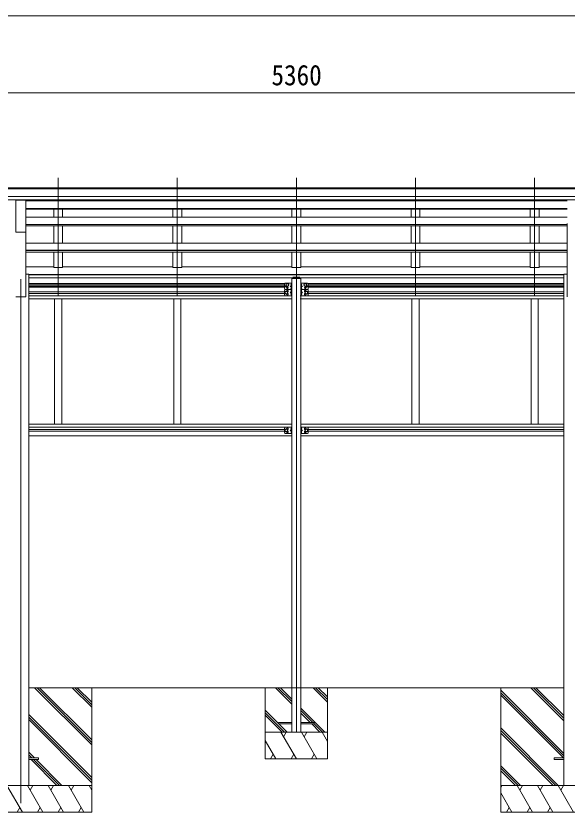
# Model space of a CAD drawing. Units: millimetres at full size, sheet at 1:35; details may follow other scales. Extents: x -9783 to 9892, y -6828 to 6752.
# Drawn here: x 3819 to 6919, y -1811 to 2670 of the extents above; entities that cross this region are included whole.
import ezdxf
from ezdxf.enums import TextEntityAlignment as Align

# ---------------------------------------------------------------- set-up
doc = ezdxf.new("R2010")
doc.units = ezdxf.units.MM
doc.header["$LTSCALE"] = 35
for name, color, linetype, lineweight in [('0-0_0', 7, 'Continuous', 9), ('0-1_本体', 4, 'Continuous', 9), ('0-2_部品', 7, 'Continuous', 9), ('0-8_PARTS2', 2, 'Continuous', 9), ('0-A_寸法', 6, 'Continuous', 9), ('1-0_FRAME', 7, 'Continuous', 9), ('1-1_GLASS', 4, 'Continuous', 9), ('1-2_GLASS_SEAL', 7, 'Continuous', 9), ('1-8', 2, 'Continuous', 9)]:
    doc.layers.add(name, color=color, linetype=linetype, lineweight=lineweight)
doc.styles.add('ＭＳ ゴシック', font='')
doc.styles.get('ＭＳ ゴシック').set_extended_font_data('MS Gothic')

msp = doc.modelspace()

# ---------------------------------------------------------------- linework, layer by layer
at = {"layer": '0-0_0'}
for p, q in [((6900.91, -1110.56), (3891.31, -1110.56)), ((4246.11, -1433.02), (3923.65, -1110.56)), ((4246.11, -1418.88), (3937.79, -1110.56)), ((4246.11, -1404.74), (3951.93, -1110.56)), ((4246.11, -1220.89), (4135.78, -1110.56)), ((4246.11, -1206.75), (4149.92, -1110.56)), ((4246.11, -1192.61), (4164.07, -1110.56)), ((4246.11, -1110.56), (4246.11, -1810.56)), ((6546.11, -1110.56), (6546.11, -1810.56)), ((6900.91, -1296.19), (6715.28, -1110.56)), ((6900.91, -1282.05), (6729.42, -1110.56)), ((6900.91, -1267.91), (6743.57, -1110.56)), ((6900.91, -1480.04), (6546.11, -1125.24)), ((6900.91, -1494.18), (6546.11, -1139.38)), ((6898.65, -1506.06), (6546.11, -1153.53)), ((4246.11, -1616.87), (3891.31, -1262.07)), ((4246.11, -1631.01), (3891.31, -1276.21)), ((4246.11, -1645.16), (3891.31, -1290.36)), ((6869.3, -1660.56), (6546.11, -1337.37)), ((6855.16, -1660.56), (6546.11, -1351.51)), ((6841.02, -1660.56), (6546.11, -1365.66)), ((3923.17, -1506.06), (3891.31, -1474.2)), ((3909.03, -1506.06), (3891.31, -1488.35)), ((3894.89, -1506.06), (3891.31, -1502.49)), ((4049.39, -1660.56), (3903.89, -1515.06)), ((4063.53, -1660.56), (3918.03, -1515.06)), ((4077.67, -1660.56), (3932.17, -1515.06)), ((6657.17, -1660.56), (6546.11, -1549.5)), ((6643.03, -1660.56), (6546.11, -1563.65)), ((6628.89, -1660.56), (6546.11, -1577.79)), ((3446.11, -1660.56), (4246.11, -1660.56)), ((3854.96, -1810.56), (3768.35, -1660.56)), ((3970.43, -1810.56), (3883.82, -1660.56)), ((3898.82, -1686.54), (3913.83, -1660.56)), ((4085.9, -1810.56), (3999.29, -1660.56)), ((4014.29, -1686.54), (4029.3, -1660.56)), ((4201.37, -1810.56), (4114.76, -1660.56)), ((4129.76, -1686.54), (4144.76, -1660.56)), ((4246.11, -1688.06), (4230.23, -1660.56)), ((6546.11, -1660.56), (7346.11, -1660.56)), ((6551.94, -1660.56), (6546.11, -1670.66)), ((6608.55, -1810.56), (6546.11, -1702.42)), ((6724.02, -1810.56), (6637.41, -1660.56)), ((6667.41, -1660.56), (6652.41, -1686.54)), ((6839.49, -1810.56), (6752.88, -1660.56)), ((6767.88, -1686.54), (6782.88, -1660.56)), ((6954.96, -1810.56), (6868.35, -1660.56)), ((6883.35, -1686.54), (6898.36, -1660.56)), ((3839.96, -1784.58), (3824.96, -1810.56)), ((3955.43, -1784.58), (3940.43, -1810.56)), ((4070.9, -1784.58), (4055.9, -1810.56)), ((4186.37, -1784.58), (4171.37, -1810.56)), ((6593.55, -1784.58), (6578.55, -1810.56)), ((6709.02, -1784.58), (6694.02, -1810.56)), ((6824.49, -1784.58), (6809.49, -1810.56)), ((4246.11, -1810.56), (3446.11, -1810.56)), ((7346.11, -1810.56), (6546.11, -1810.56))]:
    msp.add_line(p, q, dxfattribs=at)
at = {"layer": '0-1_本体'}
for p, q in [((8069.61, 1702.42), (2722.61, 1702.42)), ((8069.61, 1697.07), (2722.61, 1697.07)), ((8069.61, 1653.54), (2722.61, 1653.54)), ((8069.61, 1635.87), (2722.61, 1635.87)), ((6918.61, 1633.5), (3873.61, 1633.5)), ((6918.61, 1630.35), (3873.61, 1630.35)), ((4031.11, 1630.35), (4031.11, 1633.38)), ((4081.11, 1630.35), (4081.11, 1633.38)), ((4701.11, 1630.35), (4701.11, 1633.5)), ((4751.11, 1630.35), (4751.11, 1633.5)), ((5371.11, 1630.35), (5371.11, 1633.5)), ((5421.11, 1630.35), (5421.11, 1633.5)), ((6041.11, 1630.35), (6041.11, 1633.5)), ((6091.11, 1630.35), (6091.11, 1633.5)), ((6711.11, 1630.35), (6711.11, 1633.5)), ((6761.11, 1630.35), (6761.11, 1633.5)), ((6918.61, 1586.87), (3873.61, 1586.87)), ((6918.61, 1582.79), (3873.61, 1582.79)), ((4031.11, 1537.64), (4031.11, 1582.79)), ((4081.11, 1537.64), (4081.11, 1582.79)), ((4701.11, 1537.64), (4701.11, 1582.79)), ((4751.11, 1537.64), (4751.11, 1582.79)), ((5371.11, 1537.64), (5371.11, 1582.79)), ((5421.11, 1537.64), (5421.11, 1582.79)), ((6041.11, 1537.64), (6041.11, 1582.79)), ((6091.11, 1537.64), (6091.11, 1582.79)), ((6711.11, 1537.64), (6711.11, 1582.79)), ((6761.11, 1537.64), (6761.11, 1582.79)), ((6918.61, 1537.64), (3873.61, 1537.64)), ((3873.61, 1089.44), (3873.61, 1502.08)), ((6918.61, 1496.9), (3873.61, 1496.9)), ((6918.61, 1495.41), (3873.61, 1495.41)), ((6918.61, 1488.62), (3873.61, 1488.62)), ((4031.11, 1390.33), (4031.11, 1488.62)), ((4081.11, 1390.33), (4081.11, 1488.62)), ((4701.11, 1390.33), (4701.11, 1488.62)), ((4751.11, 1390.33), (4751.11, 1488.62)), ((5371.11, 1390.33), (5371.11, 1488.62)), ((5421.11, 1390.33), (5421.11, 1488.62)), ((6041.11, 1390.33), (6041.11, 1488.62)), ((6091.11, 1390.33), (6091.11, 1488.62)), ((6711.11, 1390.33), (6711.11, 1488.62)), ((6761.11, 1390.33), (6761.11, 1488.62)), ((6918.61, 1089.44), (6918.61, 1502.08)), ((6918.71, 1390.33), (3873.61, 1390.33)), ((6918.78, 1351.12), (3873.61, 1351.12)), ((6918.69, 1349.64), (3873.61, 1349.64)), ((6918.71, 1339.98), (3873.61, 1339.98)), ((4031.11, 1339.98), (4031.11, 1253.91)), ((4081.11, 1339.98), (4081.11, 1253.91)), ((4701.11, 1339.98), (4701.11, 1253.91)), ((4751.11, 1339.98), (4751.11, 1253.91)), ((5371.11, 1339.98), (5371.11, 1253.91)), ((5421.11, 1339.98), (5421.11, 1253.91)), ((6041.11, 1339.98), (6041.11, 1253.91)), ((6091.11, 1339.98), (6091.11, 1253.91)), ((6711.11, 1339.98), (6711.11, 1253.91)), ((6761.11, 1339.98), (6761.11, 1253.91)), ((3873.61, 1258.71), (4031.11, 1258.71)), ((4081.11, 1258.71), (4701.11, 1258.71)), ((4751.11, 1258.71), (5371.11, 1258.71)), ((5421.11, 1258.71), (6041.11, 1258.71)), ((6091.11, 1258.71), (6711.11, 1258.71)), ((6918.85, 1258.71), (6761.11, 1258.71)), ((3891.31, 1215.82), (3873.61, 1215.82)), ((3891.31, 1215.82), (3891.31, -1660.56)), ((6900.91, 1213.02), (3891.31, 1213.02)), ((6900.91, 1214.4), (3891.44, 1214.4)), ((4081.11, 1253.91), (4031.11, 1253.91)), ((4751.11, 1253.91), (4701.11, 1253.91)), ((5421.11, 1253.91), (5371.11, 1253.91)), ((6091.11, 1253.91), (6041.11, 1253.91)), ((6761.11, 1253.91), (6711.11, 1253.91)), ((6900.91, 1215.82), (6900.91, -1660.56)), ((6918.61, 1215.82), (6900.91, 1215.82)), ((6900.91, 1195.84), (3891.31, 1195.84)), ((3873.61, 1089.44), (3818.61, 1089.44))]:
    msp.add_line(p, q, dxfattribs=at)
at = {"layer": '0-2_部品'}
for p, q in [((3874.01, 1634.15), (3819.01, 1634.15)), ((3819.01, 1453.22), (3819.01, 1634.15)), ((3874.01, 1453.22), (3874.01, 1634.15)), ((3874.01, 1453.22), (3819.01, 1453.22))]:
    msp.add_line(p, q, dxfattribs=at)
at = {"layer": '0-2_部品', "color": 4}
for p, q in [((3891.71, -1506.06), (3946.51, -1506.06)), ((3891.71, -1515.06), (3946.51, -1515.06)), ((3946.51, -1506.06), (3946.51, -1515.06)), ((6846.51, -1506.06), (6901.31, -1506.06))]:
    msp.add_line(p, q, dxfattribs=at)
msp.add_lwpolyline([(6846.51, -1506.06), (6846.51, -1515.06), (6901.31, -1515.06)], dxfattribs=at)
at = {"layer": '0-8_PARTS2'}
for p, q in [((4056.11, 1095.64), (4056.11, 1758.17)), ((4726.11, 1095.64), (4726.11, 1758.17)), ((5396.11, 1095.64), (5396.11, 1758.17)), ((6066.11, 1095.64), (6066.11, 1758.17)), ((6736.11, 1095.64), (6736.11, 1758.17)), ((3846.11, 1189.44), (3846.11, -1760.56))]:
    msp.add_line(p, q, dxfattribs=at)
at = {"layer": '0-A_寸法'}
for p, q in [((-2663.89, 2670.12), (8096.11, 2670.12)), ((8076.11, 2237.8), (2716.11, 2237.8))]:
    msp.add_line(p, q, dxfattribs=at)
at = {"layer": '1-0_FRAME'}
for p, q in [((5221.11, -1510.56), (5221.11, -1110.56)), ((5371.11, -1203.33), (5278.35, -1110.56)), ((5371.11, -1189.18), (5292.49, -1110.56)), ((5371.11, -1175.04), (5306.63, -1110.56)), ((5571.11, -1191.19), (5490.48, -1110.56)), ((5571.11, -1177.05), (5504.62, -1110.56)), ((5571.11, -1162.91), (5518.76, -1110.56)), ((5571.11, -1110.56), (5571.11, -1510.56)), ((5296.11, -1312.17), (5221.11, -1237.17)), ((5330.36, -1360.56), (5221.11, -1251.32)), ((5556.63, -1360.56), (5421.11, -1225.04)), ((5488.49, -1306.56), (5421.11, -1239.18)), ((5474.35, -1306.56), (5421.11, -1253.33)), ((5316.22, -1360.56), (5221.11, -1265.46)), ((5344.5, -1360.56), (5298.5, -1314.56)), ((5528.35, -1360.56), (5482.35, -1314.56)), ((5542.49, -1360.56), (5496.11, -1314.18)), ((5571.11, -1360.56), (5221.11, -1360.56)), ((5396.11, -1510.56), (5309.51, -1360.56)), ((5324.51, -1386.54), (5339.51, -1360.56)), ((5511.58, -1510.56), (5424.98, -1360.56)), ((5439.98, -1386.54), (5454.98, -1360.56)), ((5571.11, -1413.68), (5540.45, -1360.56)), ((5280.64, -1510.56), (5221.11, -1407.46)), ((5571.11, -1510.56), (5221.11, -1510.56)), ((5265.64, -1484.58), (5250.64, -1510.56)), ((5381.11, -1484.58), (5366.11, -1510.56)), ((5496.58, -1484.58), (5481.58, -1510.56))]:
    msp.add_line(p, q, dxfattribs=at)
at = {"layer": '1-1_GLASS'}
for p, q in [((5371.11, 1192.79), (5371.11, -1360.56)), ((5421.11, 1192.79), (5421.11, -1360.56)), ((5328.32, 1164.33), (3891.31, 1164.33)), ((5326.32, 1160.83), (3891.31, 1160.83)), ((5326.32, 1151.83), (3891.31, 1151.83)), ((5326.32, 1148.33), (3891.31, 1148.33)), ((3891.31, 1143.33), (5326.32, 1143.33)), ((6900.91, 1164.33), (5458.32, 1164.33)), ((6900.91, 1160.83), (5460.32, 1160.83)), ((6900.91, 1151.83), (5460.32, 1151.83)), ((6900.91, 1148.33), (5460.32, 1148.33)), ((5460.32, 1143.33), (6900.91, 1143.33)), ((3873.61, 1089.44), (3818.61, 1089.44)), ((5326.32, 1117.33), (3891.31, 1117.33)), ((5326.32, 1108.33), (3891.31, 1108.33)), ((5368.32, 1094.83), (3891.31, 1094.83)), ((5368.32, 1078.83), (3891.31, 1078.83)), ((4036.11, 1079.33), (4036.11, 371.83)), ((4076.11, 1079.33), (4076.11, 371.83)), ((4706.11, 1079.33), (4706.11, 371.83)), ((4746.11, 1079.33), (4746.11, 371.83)), ((6900.91, 1094.83), (5418.32, 1094.83)), ((6900.91, 1078.83), (5418.32, 1078.83)), ((6900.91, 1117.33), (5460.32, 1117.33)), ((6900.91, 1108.33), (5460.32, 1108.33)), ((6046.11, 1078.83), (6046.11, 371.83)), ((6086.11, 1078.83), (6086.11, 371.83)), ((6716.11, 1079.33), (6716.11, 371.83)), ((6756.11, 1079.33), (6756.11, 371.83)), ((5371.11, 371.83), (3891.31, 371.83)), ((6900.91, 371.83), (5421.11, 371.83)), ((5371.11, 355.83), (3891.31, 355.83)), ((5329.11, 342.33), (3891.31, 342.33)), ((5329.11, 333.33), (3891.31, 333.33)), ((6900.91, 355.83), (5421.11, 355.83)), ((6900.91, 342.33), (5463.11, 342.33)), ((6900.91, 333.33), (5463.11, 333.33)), ((5371.11, 307.33), (3891.31, 307.33)), ((6900.91, 307.33), (5421.11, 307.33))]:
    msp.add_line(p, q, dxfattribs=at)
at = {"layer": '1-2_GLASS_SEAL'}
for p, q in [((5334.11, 1165.33), (5371.11, 1165.33)), ((5368.61, 1165.33), (5368.61, 1130.33)), ((5370.61, 1194.29), (5370.61, 1192.79)), ((5370.61, 1192.79), (5421.61, 1192.79)), ((5371.11, 1165.33), (5371.11, 1130.33)), ((5372.11, 1195.79), (5420.11, 1195.79)), ((5416.11, 1199.6), (5376.11, 1199.6)), ((5421.11, 1165.33), (5421.11, 1130.33)), ((5458.11, 1165.33), (5421.11, 1165.33)), ((5421.61, 1194.29), (5421.61, 1192.79)), ((5423.61, 1165.33), (5423.61, 1130.33)), ((5329.11, 1160.33), (5329.11, 1135.33)), ((5329.11, 1125.33), (5329.11, 1100.33)), ((5334.11, 1130.33), (5371.11, 1130.33)), ((5368.61, 1147.83), (5361.61, 1147.83)), ((5368.11, 1160.83), (5367.31, 1160.69)), ((5368.11, 1152.83), (5367.31, 1152.97)), ((5368.11, 1142.83), (5367.31, 1142.69)), ((5368.11, 1134.83), (5367.31, 1134.97)), ((5368.11, 1125.83), (5367.31, 1125.69)), ((5368.11, 1152.83), (5368.61, 1152.92)), ((5368.11, 1134.83), (5368.61, 1134.92)), ((5368.61, 1130.33), (5368.61, 1095.33)), ((5458.11, 1130.33), (5421.11, 1130.33)), ((5424.11, 1152.83), (5423.61, 1152.92)), ((5423.61, 1147.83), (5430.61, 1147.83)), ((5424.11, 1134.83), (5423.61, 1134.92)), ((5423.61, 1130.33), (5423.61, 1095.33)), ((5424.11, 1160.83), (5424.92, 1160.69)), ((5424.11, 1152.83), (5424.92, 1152.97)), ((5424.11, 1142.83), (5424.92, 1142.69)), ((5424.11, 1134.83), (5424.92, 1134.97)), ((5424.11, 1125.83), (5424.92, 1125.69)), ((5463.11, 1160.33), (5463.11, 1135.33)), ((5463.11, 1125.33), (5463.11, 1100.33)), ((5334.11, 1095.33), (5371.11, 1095.33)), ((5368.61, 1112.83), (5361.61, 1112.83)), ((5368.11, 1117.83), (5367.31, 1117.97)), ((5368.11, 1107.83), (5367.31, 1107.69)), ((5368.11, 1099.83), (5367.31, 1099.97)), ((5368.11, 1117.83), (5368.61, 1117.92)), ((5368.11, 1099.83), (5368.61, 1099.92)), ((5458.11, 1095.33), (5421.11, 1095.33)), ((5424.11, 1117.83), (5423.61, 1117.92)), ((5423.61, 1112.83), (5430.61, 1112.83)), ((5424.11, 1099.83), (5423.61, 1099.92)), ((5424.11, 1117.83), (5424.92, 1117.97)), ((5424.11, 1107.83), (5424.92, 1107.69)), ((5424.11, 1099.83), (5424.92, 1099.97)), ((5329.11, 350.33), (5329.11, 325.33)), ((5334.11, 355.33), (5371.11, 355.33)), ((5334.11, 320.33), (5371.11, 320.33)), ((5368.61, 337.83), (5361.61, 337.83)), ((5368.11, 350.83), (5367.31, 350.69)), ((5368.11, 342.83), (5367.31, 342.97)), ((5368.11, 332.83), (5367.31, 332.69)), ((5368.11, 324.83), (5367.31, 324.97)), ((5368.11, 342.83), (5368.61, 342.92)), ((5368.11, 324.83), (5368.61, 324.92)), ((5368.61, 355.33), (5368.61, 320.33)), ((5371.11, 355.33), (5371.11, 320.33)), ((5421.11, 355.33), (5421.11, 320.33)), ((5458.11, 355.33), (5421.11, 355.33)), ((5458.11, 320.33), (5421.11, 320.33)), ((5423.61, 355.33), (5423.61, 320.33)), ((5424.11, 342.83), (5423.61, 342.92)), ((5423.61, 337.83), (5430.61, 337.83)), ((5424.11, 324.83), (5423.61, 324.92)), ((5424.11, 350.83), (5424.92, 350.69)), ((5424.11, 342.83), (5424.92, 342.97)), ((5424.11, 332.83), (5424.92, 332.69)), ((5424.11, 324.83), (5424.92, 324.97)), ((5463.11, 350.33), (5463.11, 325.33))]:
    msp.add_line(p, q, dxfattribs=at)
at = {"layer": '1-2_GLASS_SEAL', "color": 4}
for p, q in [((5371.11, -1306.56), (5296.11, -1306.56)), ((5421.11, -1314.56), (5496.11, -1314.56))]:
    msp.add_line(p, q, dxfattribs=at)
at = {"layer": '1-2_GLASS_SEAL'}
for points in [[(5339.11, 1105.32), (5345.61, 1109.07), (5345.61, 1116.58), (5339.11, 1120.33), (5332.61, 1116.58), (5332.61, 1109.07)], [(5346.11, 1148.82), (5352.61, 1152.57), (5352.61, 1160.08), (5346.11, 1163.83), (5339.61, 1160.08), (5339.61, 1152.57)], [(5446.11, 1148.82), (5439.61, 1152.57), (5439.61, 1160.08), (5446.11, 1163.83), (5452.61, 1160.08), (5452.61, 1152.57)], [(5453.11, 1105.32), (5446.61, 1109.07), (5446.61, 1116.58), (5453.11, 1120.33), (5459.61, 1116.58), (5459.61, 1109.07)], [(5339.11, 330.32), (5345.61, 334.07), (5345.61, 341.58), (5339.11, 345.33), (5332.61, 341.58), (5332.61, 334.07)], [(5453.11, 330.32), (5446.61, 334.07), (5446.61, 341.58), (5453.11, 345.33), (5459.61, 341.58), (5459.61, 334.07)]]:
    msp.add_lwpolyline(points, close=True, dxfattribs=at)
for points in [[(5334.11, 1130.33), (5371.11, 1130.33), (5371.11, 1095.33)], [(5368.61, 1152.83), (5361.61, 1147.83), (5368.61, 1142.83)], [(5369, 1156.83), (5368.37, 1158.01), (5366.13, 1159.13)], [(5369, 1156.83), (5368.37, 1155.64), (5366.13, 1154.53)], [(5369, 1138.83), (5368.37, 1140.01), (5366.13, 1141.13)], [(5369, 1138.83), (5368.37, 1137.64), (5366.13, 1136.53)], [(5369, 1121.83), (5368.37, 1123.01), (5366.13, 1124.13)], [(5369, 1121.83), (5368.37, 1120.64), (5366.13, 1119.53)], [(5368.11, 1152.83), (5368.11, 1160.83), (5368.61, 1160.74), (5368.61, 1152.92)], [(5368.11, 1134.83), (5368.11, 1142.83), (5368.61, 1142.74), (5368.61, 1134.92)], [(5368.11, 1117.83), (5368.11, 1125.83), (5368.61, 1125.74), (5368.61, 1117.92)], [(5458.11, 1130.33), (5421.11, 1130.33), (5421.11, 1095.33)], [(5423.23, 1156.83), (5423.86, 1158.01), (5426.09, 1159.13)], [(5423.23, 1156.83), (5423.86, 1155.64), (5426.09, 1154.53)], [(5423.23, 1138.83), (5423.86, 1140.01), (5426.09, 1141.13)], [(5423.23, 1138.83), (5423.86, 1137.64), (5426.09, 1136.53)], [(5423.23, 1121.83), (5423.86, 1123.01), (5426.09, 1124.13)], [(5423.23, 1121.83), (5423.86, 1120.64), (5426.09, 1119.53)], [(5424.11, 1152.83), (5424.11, 1160.83), (5423.61, 1160.74), (5423.61, 1152.92)], [(5423.61, 1152.83), (5430.61, 1147.83), (5423.61, 1142.83)], [(5424.11, 1134.83), (5424.11, 1142.83), (5423.61, 1142.74), (5423.61, 1134.92)], [(5424.11, 1117.83), (5424.11, 1125.83), (5423.61, 1125.74), (5423.61, 1117.92)], [(5368.61, 1117.83), (5361.61, 1112.83), (5368.61, 1107.83)], [(5369, 1103.83), (5368.37, 1105.01), (5366.13, 1106.13)], [(5369, 1103.83), (5368.37, 1102.64), (5366.13, 1101.53)], [(5368.11, 1099.83), (5368.11, 1107.83), (5368.61, 1107.74), (5368.61, 1099.92)], [(5423.23, 1103.83), (5423.86, 1105.01), (5426.09, 1106.13)], [(5423.23, 1103.83), (5423.86, 1102.64), (5426.09, 1101.53)], [(5423.61, 1117.83), (5430.61, 1112.83), (5423.61, 1107.83)], [(5424.11, 1099.83), (5424.11, 1107.83), (5423.61, 1107.74), (5423.61, 1099.92)], [(5368.61, 342.83), (5361.61, 337.83), (5368.61, 332.83)], [(5369, 346.83), (5368.37, 348.01), (5366.13, 349.13)], [(5369, 346.83), (5368.37, 345.64), (5366.13, 344.53)], [(5369, 328.83), (5368.37, 330.01), (5366.13, 331.13)], [(5369, 328.83), (5368.37, 327.64), (5366.13, 326.53)], [(5368.11, 342.83), (5368.11, 350.83), (5368.61, 350.74), (5368.61, 342.92)], [(5368.11, 324.83), (5368.11, 332.83), (5368.61, 332.74), (5368.61, 324.92)], [(5423.23, 346.83), (5423.86, 348.01), (5426.09, 349.13)], [(5423.23, 346.83), (5423.86, 345.64), (5426.09, 344.53)], [(5423.23, 328.83), (5423.86, 330.01), (5426.09, 331.13)], [(5423.23, 328.83), (5423.86, 327.64), (5426.09, 326.53)], [(5424.11, 342.83), (5424.11, 350.83), (5423.61, 350.74), (5423.61, 342.92)], [(5423.61, 342.83), (5430.61, 337.83), (5423.61, 332.83)], [(5424.11, 324.83), (5424.11, 332.83), (5423.61, 332.74), (5423.61, 324.92)]]:
    msp.add_lwpolyline(points, dxfattribs=at)
at = {"layer": '1-2_GLASS_SEAL', "color": 4}
for points in [[(5296.11, -1306.56), (5296.11, -1314.56), (5371.11, -1314.56)], [(5496.11, -1314.56), (5496.11, -1306.56), (5421.11, -1306.56)]]:
    msp.add_lwpolyline(points, dxfattribs=at)
at = {"layer": '1-2_GLASS_SEAL'}
for centre, radius in [((5339.11, 1112.83), 8.5), ((5339.11, 1112.83), 7.5), ((5346.11, 1156.33), 8.5), ((5346.11, 1156.33), 7.5), ((5346.11, 1156.33), 6.5), ((5346.11, 1139.33), 4.25), ((5446.11, 1156.33), 8.5), ((5446.11, 1156.33), 7.5), ((5446.11, 1156.33), 6.5), ((5446.11, 1139.33), 4.25), ((5453.11, 1112.83), 8.5), ((5453.11, 1112.83), 7.5), ((5339.11, 1112.83), 6.5), ((5453.11, 1112.83), 6.5), ((5339.11, 337.83), 8.5), ((5339.11, 337.83), 7.5), ((5339.11, 337.83), 6.5), ((5453.11, 337.83), 8.5), ((5453.11, 337.83), 7.5), ((5453.11, 337.83), 6.5)]:
    msp.add_circle(centre, radius, dxfattribs=at)
for centre, radius, start, end in [((5334.11, 1160.33), 5, 90, 180), ((5372.11, 1194.29), 1.5, 90, 180), ((5420.11, 1194.29), 1.5, 0, 90), ((5458.11, 1160.33), 5, 0, 90), ((5334.11, 1135.33), 5, 180, 270), ((5334.11, 1125.33), 5, 90, 180), ((5339.11, 1147.83), 4.25, 94.76077, 6.29431), ((5346.11, 1121.33), 4.25, 274.76077, 186.29431), ((5372.21, 1156.83), 6.5, 147.94412, 212.05588), ((5372.21, 1138.83), 6.5, 147.94412, 212.05588), ((5372.21, 1121.83), 6.5, 147.94412, 212.05588), ((5367.47, 1159.8), 0.9, 100, 147.94412), ((5367.47, 1153.86), 0.9, 212.05588, 260), ((5367.47, 1141.8), 0.9, 100, 147.94412), ((5367.47, 1135.86), 0.9, 212.05588, 260), ((5367.47, 1124.8), 0.9, 100, 147.94412), ((5424.76, 1159.8), 0.9, 32.05588, 80), ((5424.76, 1153.86), 0.9, 280, 327.94412), ((5424.76, 1141.8), 0.9, 32.05588, 80), ((5424.76, 1135.86), 0.9, 280, 327.94412), ((5424.76, 1124.8), 0.9, 32.05588, 80), ((5420.01, 1156.83), 6.5, 327.94412, 32.05588), ((5420.01, 1138.83), 6.5, 327.94412, 32.05588), ((5420.01, 1121.83), 6.5, 327.94412, 32.05588), ((5446.11, 1121.33), 4.25, 353.70569, 265.23923), ((5453.11, 1147.83), 4.25, 173.70569, 85.23923), ((5458.11, 1135.33), 5, 270, 0), ((5458.11, 1125.33), 5, 0, 90), ((5334.11, 1100.33), 5, 180, 270), ((5346.11, 1104.33), 4.25, 173.70569, 85.23923), ((5372.21, 1103.83), 6.5, 147.94412, 212.05588), ((5367.47, 1118.86), 0.9, 212.05588, 260), ((5367.47, 1106.8), 0.9, 100, 147.94412), ((5367.47, 1100.86), 0.9, 212.05588, 260), ((5424.76, 1118.86), 0.9, 280, 327.94412), ((5424.76, 1106.8), 0.9, 32.05588, 80), ((5424.76, 1100.86), 0.9, 280, 327.94412), ((5420.01, 1103.83), 6.5, 327.94412, 32.05588), ((5446.11, 1104.33), 4.25, 94.76077, 6.29431), ((5458.11, 1100.33), 5, 270, 0), ((5334.11, 350.33), 5, 90, 180), ((5334.11, 325.33), 5, 180, 270), ((5346.11, 346.33), 4.25, 274.76077, 186.29431), ((5346.11, 329.33), 4.25, 173.70569, 85.23923), ((5372.21, 346.83), 6.5, 147.94412, 212.05588), ((5372.21, 328.83), 6.5, 147.94412, 212.05588), ((5367.47, 349.8), 0.9, 100, 147.94412), ((5367.47, 343.86), 0.9, 212.05588, 260), ((5367.47, 331.8), 0.9, 100, 147.94412), ((5367.47, 325.86), 0.9, 212.05588, 260), ((5424.76, 349.8), 0.9, 32.05588, 80), ((5424.76, 343.86), 0.9, 280, 327.94412), ((5424.76, 331.8), 0.9, 32.05588, 80), ((5424.76, 325.86), 0.9, 280, 327.94412), ((5420.01, 346.83), 6.5, 327.94412, 32.05588), ((5420.01, 328.83), 6.5, 327.94412, 32.05588), ((5446.11, 346.33), 4.25, 353.70569, 265.23923), ((5446.11, 329.33), 4.25, 94.76077, 6.29431), ((5458.11, 350.33), 5, 0, 90), ((5458.11, 325.33), 5, 270, 0)]:
    msp.add_arc(centre, radius, start, end, dxfattribs=at)
at = {"layer": '1-8'}
msp.add_line((5396.11, 1208.57), (5396.11, -1360.56), dxfattribs=at)

# ---------------------------------------------------------------- texts
at = {"layer": '0-A_寸法', "color": 7, "style": 'ＭＳ ゴシック', "width": 0.9}
msp.add_text('5360', height=115.5, dxfattribs=at).set_placement((5256.11, 2244.8), align=Align.BOTTOM_LEFT)

doc.saveas('drawing.dxf')
